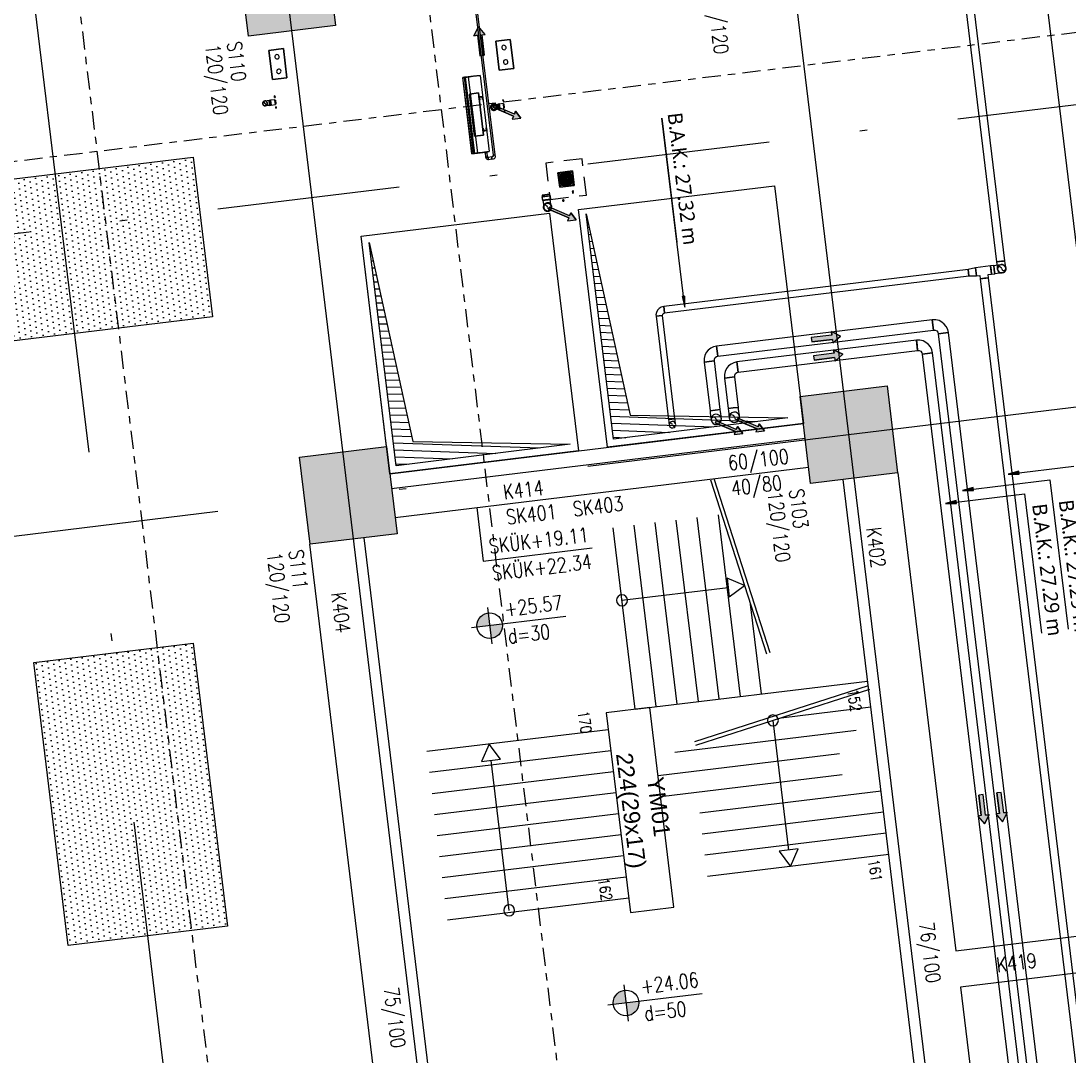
# Model space of a CAD drawing. Header units: millimetres. Extents: x 400392 to 401374, y 4543900 to 4544115.
# Drawn here: x 400457.44 to 400471.79, y 4544068.97 to 4544083.13 of the extents above; entities that cross this region are included whole.
import ezdxf
from ezdxf.enums import TextEntityAlignment as Align

# ---------------------------------------------------------------- set-up
doc = ezdxf.new("R2010")
doc.units = ezdxf.units.MM
for name, pattern in [('AKS', [3, 2.5, -0.25, 0, -0.25]), ('CENTER', [2, 1.25, -0.25, 0.25, -0.25]), ('CIZGI', [0.4, 0.25, -0.15]), ('CONTINU', [0]), ('DASHDOT2', [0.5, 0.25, -0.125, 0, -0.125]), ('HIDDEN', [0.375, 0.25, -0.125])]:
    doc.linetypes.add(name, pattern=pattern)
doc.layers.add('A-DETL-GENF', color=92, linetype='Continuous', lineweight=9)
for name, color, linetype in [('aks prota', 2, 'AKS'), ('boşluk prota', 2, 'Continuous'), ('boşluk taraması prota', 252, 'Continuous'), ('kiriş boyutu prota', 6, 'Continuous'), ('kiriş prota', 6, 'Continuous'), ('kolon prota', 1, 'Continuous'), ('kolon tarama prota', 252, 'Continuous'), ('lkolon prota', 4, 'Continuous'), ('merdiven prota', 2, 'Continuous'), ('metraj prota', 2, 'Continuous'), ('not prota', 2, 'Continuous'), ('PRT-AL-TUNEL_EKSENI', 14, 'DASHDOT2'), ('PRT-MI-a_fit_drainage', 10, 'Continuous'), ('PRT-MI-ad_dim', 8, 'Continuous'), ('prt-s-taxis', 7, 'Continuous'), ('skesit prota', 7, 'Continuous'), ('st-s_level (kot)', 6, 'Continuous'), ('st-s_levelmark (kot işareti)', 4, 'Continuous'), ('st_s_not çizgisi', 4, 'CIZGI'), ('temel prota', 6, 'Continuous'), ('tkolon prota', 6, 'Continuous'), ('tnot prota', 4, 'Continuous')]:
    doc.layers.add(name, color=color, linetype=linetype)
doc.styles.add('OLCU', font='romanstw.shx')
doc.styles.add('PRT-MI-a_Arial', font='Arial.ttf', dxfattribs={"height": 30})
doc.styles.add('Segoe UI Light_1', font='', dxfattribs={"height": 200})
doc.styles.add('TKIRIS', font='romanstw.shx')
doc.styles.add('tkolon', font='romanstw.shx')
doc.styles.add('TNOT', font='romanstw.shx', dxfattribs={"width": 0.8, "height": 250})
doc.styles.get('Segoe UI Light_1').set_extended_font_data('Segoe UI Light')
pattern_1 = [(276.924, (400442.53656, 4544096.09206), (0.08358054, -0.0298292), [0, -0.079375])]

# ---------------------------------------------------------------- blocks, each defined once
blk = doc.blocks.new('+24.06 mekanik')
at = {"layer": 'kolon tarama prota'}
for points in [[(23332, 170945), (23351, 171095), (23312, 171095)], [(23478, 170295), (23497, 170445), (23458, 170445)], [(28042, 170295), (27925, 170217), (27925, 170265), (27642, 170265), (27642, 170325), (27925, 170325), (27925, 170373)], [(23626, 170045), (23645, 170195), (23606, 170195)], [(28042, 170045), (27925, 169967), (27925, 170015), (27642, 170015), (27642, 170075), (27925, 170075), (27925, 170123)], [(21183, 168895), (21261, 168778), (21213, 168778), (21213, 168495), (21153, 168495), (21153, 168778), (21105, 168778)], [(21433, 168895), (21511, 168778), (21463, 168778), (21463, 168495), (21403, 168495), (21403, 168778), (21355, 168778)], [(22343, 167705), (22343, 167587), (22305, 167609), (22155, 167350), (22129, 167365), (22279, 167624), (22241, 167646)], [(22343, 167405), (22343, 167287), (22305, 167309), (22155, 167050), (22129, 167065), (22279, 167324), (22241, 167346)], [(20533, 166825), (20383, 166845), (20383, 166806)], [(19165, 165493), (19165, 165375), (19127, 165397), (18977, 165138), (18951, 165153), (19101, 165412), (19063, 165434)], [(17694, 164910), (17694, 164792), (17656, 164814), (17507, 164555), (17481, 164570), (17630, 164829), (17592, 164851)], [(16382, 164487), (16499, 164565), (16499, 164517), (16782, 164517), (16782, 164457), (16499, 164457), (16499, 164409)]]:
    blk.add_hatch(color=253, dxfattribs=at).paths.add_polyline_path(points, flags=0)
at = {"layer": 'kolon tarama prota', "color": 253}
for p, q in [((23332, 170945), (23332, 171851)), ((23478, 171501), (25538, 171501)), ((23478, 170295), (23478, 171501)), ((20431, 171252), (3083, 171252)), ((3083, 171137), (20431, 171137)), ((23626, 171133), (25546, 171133)), ((23626, 170045), (23626, 171133)), ((20476, 171093), (20476, 171049)), ((20476, 171093), (20533, 171093)), ((20533, 171093), (20476, 171093)), ((20476, 171049), (20476, 170840)), ((20590, 171049), (20476, 171049)), ((20476, 171049), (20590, 171049)), ((20476, 171049), (20533, 171049)), ((20533, 171049), (20476, 171049)), ((20533, 171093), (20590, 171093)), ((20590, 171093), (20533, 171093)), ((20533, 171049), (20590, 171049)), ((20590, 171049), (20533, 171049)), ((20590, 171049), (20590, 171093)), ((20590, 171002), (20590, 171049)), ((20633, 171002), (20590, 171002)), ((33181, 171002), (20633, 171002)), ((20633, 171002), (20633, 170945)), ((20633, 170945), (20633, 171002)), ((20633, 170887), (20633, 171002)), ((20633, 171002), (20633, 170887)), ((23351, 171095), (23312, 171095)), ((23312, 171095), (23332, 170945)), ((23332, 170945), (23351, 171095)), ((20590, 170840), (20476, 170840)), ((20476, 170840), (20590, 170840)), ((20476, 170840), (20488, 170738)), ((20577, 170738), (20590, 170840)), ((20590, 170840), (20590, 170887)), ((20590, 170887), (20633, 170887)), ((20633, 170945), (20633, 170887)), ((20633, 170887), (20633, 170945)), ((20633, 170887), (33181, 170887)), ((20488, 170738), (20488, 166541)), ((20488, 170738), (20533, 170738)), ((20533, 170738), (20488, 170738)), ((20533, 170738), (20577, 170738)), ((20577, 170738), (20533, 170738)), ((20577, 166541), (20577, 170738)), ((23497, 170445), (23458, 170445)), ((23458, 170445), (23478, 170295)), ((23478, 170295), (23497, 170445)), ((33929, 170365), (21310, 170365)), ((21310, 170295), (21310, 170365)), ((21310, 170365), (21310, 170295)), ((21310, 170365), (21310, 170224)), ((21310, 170224), (21310, 170365)), ((21310, 170224), (21310, 170295)), ((21310, 170295), (21310, 170224)), ((27925, 170325), (27642, 170325)), ((27642, 170325), (27642, 170265)), ((27925, 170325), (27642, 170325)), ((27642, 170325), (27642, 170265)), ((27642, 170265), (27925, 170265)), ((27925, 170265), (27642, 170265)), ((28042, 170295), (27925, 170373)), ((27925, 170373), (27925, 170325)), ((27925, 170373), (28042, 170295)), ((27925, 170325), (27925, 170373)), ((27925, 170217), (28042, 170295)), ((27925, 170217), (28042, 170295)), ((27925, 170265), (27925, 170217)), ((27925, 170265), (27925, 170217)), ((21112, 170168), (21112, 167195)), ((21183, 170168), (21112, 170168)), ((21112, 170168), (21183, 170168)), ((21112, 170168), (21253, 170168)), ((21253, 170168), (21112, 170168)), ((21253, 170168), (21183, 170168)), ((21183, 170168), (21253, 170168)), ((21253, 167195), (21253, 170168)), ((21310, 170224), (33929, 170224)), ((34219, 170115), (21560, 170115)), ((21560, 170045), (21560, 170115)), ((21560, 170115), (21560, 170045)), ((21560, 170115), (21560, 169974)), ((21560, 169974), (21560, 170115)), ((23645, 170195), (23606, 170195)), ((23606, 170195), (23626, 170045)), ((23626, 170045), (23645, 170195)), ((28042, 170045), (27925, 170123)), ((27925, 170123), (27925, 170075)), ((27925, 170123), (28042, 170045)), ((27925, 170075), (27925, 170123)), ((21560, 169974), (21560, 170045)), ((21560, 170045), (21560, 169974)), ((21560, 169974), (34219, 169974)), ((27925, 170075), (27642, 170075)), ((27642, 170075), (27642, 170015)), ((27925, 170075), (27642, 170075)), ((27642, 170075), (27642, 170015)), ((27642, 170015), (27925, 170015)), ((27925, 170015), (27642, 170015)), ((27925, 169967), (28042, 170045)), ((27925, 169967), (28042, 170045)), ((27925, 170015), (27925, 169967)), ((27925, 170015), (27925, 169967)), ((21362, 169918), (21362, 167445)), ((21433, 169918), (21362, 169918)), ((21362, 169918), (21433, 169918)), ((21362, 169918), (21503, 169918)), ((21503, 169918), (21362, 169918)), ((21503, 169918), (21433, 169918)), ((21433, 169918), (21503, 169918)), ((21503, 167445), (21503, 169918)), ((21183, 168895), (21105, 168778)), ((21105, 168778), (21183, 168895)), ((21261, 168778), (21183, 168895)), ((21261, 168778), (21183, 168895)), ((21433, 168895), (21355, 168778)), ((21355, 168778), (21433, 168895)), ((21511, 168778), (21433, 168895)), ((21511, 168778), (21433, 168895)), ((21105, 168778), (21153, 168778)), ((21153, 168778), (21105, 168778)), ((21153, 168778), (21153, 168495)), ((21153, 168778), (21153, 168495)), ((21213, 168495), (21213, 168778)), ((21213, 168778), (21261, 168778)), ((21213, 168778), (21213, 168495)), ((21213, 168778), (21261, 168778)), ((21355, 168778), (21403, 168778)), ((21403, 168778), (21355, 168778)), ((21403, 168778), (21403, 168495)), ((21403, 168778), (21403, 168495)), ((21463, 168495), (21463, 168778)), ((21463, 168778), (21511, 168778)), ((21463, 168778), (21463, 168495)), ((21463, 168778), (21511, 168778)), ((21153, 168495), (21213, 168495)), ((21153, 168495), (21213, 168495)), ((21403, 168495), (21463, 168495)), ((21403, 168495), (21463, 168495)), ((22343, 167705), (22241, 167646)), ((22241, 167646), (22343, 167705)), ((22343, 167587), (22343, 167705)), ((22343, 167587), (22343, 167705)), ((22279, 167624), (22129, 167365)), ((22279, 167624), (22129, 167365)), ((22155, 167350), (22305, 167609)), ((22305, 167609), (22155, 167350)), ((22241, 167646), (22279, 167624)), ((22279, 167624), (22241, 167646)), ((22305, 167609), (22343, 167587)), ((22305, 167609), (22343, 167587)), ((21433, 167445), (21362, 167445)), ((21362, 167445), (21433, 167445)), ((21362, 167445), (21503, 167445)), ((21503, 167445), (21362, 167445)), ((21503, 167445), (21433, 167445)), ((21433, 167445), (21503, 167445)), ((21981, 167389), (21560, 167389)), ((21560, 167389), (21560, 167318)), ((21560, 167318), (21560, 167389)), ((21560, 167248), (21560, 167389)), ((21560, 167389), (21560, 167248)), ((21981, 167389), (21981, 167318)), ((21981, 167318), (21981, 167389)), ((22343, 167405), (22241, 167346)), ((22241, 167346), (22343, 167405)), ((22343, 167287), (22343, 167405)), ((22343, 167287), (22343, 167405)), ((21560, 167318), (21560, 167248)), ((21560, 167248), (21560, 167318)), ((21560, 167248), (21981, 167248)), ((21981, 167318), (21981, 167248)), ((21981, 167248), (21981, 167318)), ((21981, 167318), (21981, 167318)), ((21981, 167318), (21981, 167318)), ((22129, 167365), (22155, 167350)), ((22129, 167365), (22155, 167350)), ((22279, 167324), (22129, 167065)), ((22279, 167324), (22129, 167065)), ((22155, 167050), (22305, 167309)), ((22305, 167309), (22155, 167050)), ((22241, 167346), (22279, 167324)), ((22279, 167324), (22241, 167346)), ((22305, 167309), (22343, 167287)), ((22305, 167309), (22343, 167287)), ((21183, 167195), (21112, 167195)), ((21112, 167195), (21183, 167195)), ((21112, 167195), (21253, 167195)), ((21253, 167195), (21112, 167195)), ((21253, 167195), (21183, 167195)), ((21183, 167195), (21253, 167195)), ((21981, 167139), (21310, 167139)), ((21310, 167139), (21310, 167068)), ((21310, 167068), (21310, 167139)), ((21310, 166998), (21310, 167139)), ((21310, 167139), (21310, 166998)), ((21981, 167139), (21981, 167068)), ((21981, 167068), (21981, 167139)), ((21310, 167068), (21310, 166998)), ((21310, 166998), (21310, 167068)), ((21310, 166998), (21981, 166998)), ((21981, 167068), (21981, 166998)), ((21981, 166998), (21981, 167068)), ((21981, 167068), (21981, 167068)), ((21981, 167068), (21981, 167068)), ((22129, 167065), (22155, 167050)), ((22129, 167065), (22155, 167050)), ((17928, 166825), (19636, 166825)), ((20533, 166825), (17928, 166825)), ((20533, 166825), (20383, 166845)), ((20383, 166845), (20383, 166806)), ((20383, 166806), (20533, 166825)), ((20488, 166541), (20533, 166541)), ((20533, 166541), (20488, 166541)), ((20488, 166541), (20577, 166541)), ((20577, 166541), (20488, 166541)), ((20533, 166541), (20577, 166541)), ((20577, 166541), (20533, 166541)), ((22032, 166509), (20609, 166509)), ((20609, 166465), (20609, 166509)), ((20609, 166509), (20609, 166465)), ((20609, 166420), (20609, 166509)), ((20609, 166509), (20609, 166420)), ((20609, 166420), (20609, 166465)), ((20609, 166465), (20609, 166420)), ((20609, 166420), (22032, 166420)), ((22032, 166465), (22032, 166509)), ((22032, 166509), (22032, 166465)), ((22032, 166420), (22032, 166465)), ((22032, 166465), (22032, 166420)), ((22032, 166465), (22032, 166465)), ((22032, 166465), (22032, 166465)), ((18497, 165525), (18497, 165325)), ((18697, 165525), (18497, 165525)), ((18497, 165525), (18697, 165525)), ((18497, 165325), (18497, 165525)), ((18497, 165525), (18497, 165525)), ((18592, 165519), (18592, 165505)), ((18592, 165505), (18592, 165519)), ((18592, 165519), (18592, 165519)), ((18602, 165505), (18602, 165519)), ((18602, 165519), (18602, 165505)), ((18602, 165519), (18602, 165519)), ((18697, 165325), (18697, 165525)), ((18697, 165525), (18697, 165325)), ((18697, 165525), (18697, 165525)), ((18517, 165430), (18504, 165430)), ((18504, 165430), (18517, 165430)), ((18504, 165430), (18504, 165430)), ((18504, 165420), (18517, 165420)), ((18517, 165420), (18504, 165420)), ((18504, 165420), (18504, 165420)), ((18517, 165430), (18517, 165430)), ((18517, 165420), (18517, 165420)), ((18547, 165430), (18534, 165430)), ((18534, 165430), (18547, 165430)), ((18534, 165430), (18534, 165430)), ((18534, 165420), (18547, 165420)), ((18547, 165420), (18534, 165420)), ((18534, 165420), (18534, 165420)), ((18547, 165430), (18547, 165430)), ((18547, 165420), (18547, 165420)), ((18578, 165430), (18564, 165430)), ((18564, 165430), (18578, 165430)), ((18564, 165430), (18564, 165430)), ((18564, 165420), (18578, 165420)), ((18578, 165420), (18564, 165420)), ((18564, 165420), (18564, 165420)), ((18578, 165430), (18578, 165430)), ((18578, 165420), (18578, 165420)), ((18592, 165505), (18592, 165505)), ((18592, 165489), (18592, 165475)), ((18592, 165475), (18592, 165489)), ((18592, 165489), (18592, 165489)), ((18592, 165475), (18592, 165475)), ((18592, 165458), (18592, 165445)), ((18592, 165445), (18592, 165458)), ((18592, 165458), (18592, 165458)), ((18592, 165445), (18592, 165445)), ((18592, 165406), (18592, 165392)), ((18592, 165392), (18592, 165406)), ((18592, 165406), (18592, 165406)), ((18592, 165392), (18592, 165392)), ((18592, 165376), (18592, 165362)), ((18592, 165362), (18592, 165376)), ((18592, 165376), (18592, 165376)), ((18602, 165505), (18602, 165505)), ((18602, 165475), (18602, 165489)), ((18602, 165489), (18602, 165475)), ((18602, 165489), (18602, 165489)), ((18602, 165475), (18602, 165475)), ((18602, 165445), (18602, 165458)), ((18602, 165458), (18602, 165445)), ((18602, 165458), (18602, 165458)), ((18602, 165445), (18602, 165445)), ((18602, 165392), (18602, 165406)), ((18602, 165406), (18602, 165392)), ((18602, 165406), (18602, 165406)), ((18602, 165392), (18602, 165392)), ((18602, 165362), (18602, 165376)), ((18602, 165376), (18602, 165362)), ((18602, 165376), (18602, 165376)), ((18630, 165430), (18617, 165430)), ((18617, 165430), (18630, 165430)), ((18617, 165430), (18617, 165430)), ((18617, 165420), (18630, 165420)), ((18630, 165420), (18617, 165420)), ((18617, 165420), (18617, 165420)), ((18630, 165430), (18630, 165430)), ((18630, 165420), (18630, 165420)), ((18660, 165430), (18647, 165430)), ((18647, 165430), (18660, 165430)), ((18647, 165430), (18647, 165430)), ((18647, 165420), (18660, 165420)), ((18660, 165420), (18647, 165420)), ((18647, 165420), (18647, 165420)), ((18660, 165430), (18660, 165430)), ((18660, 165420), (18660, 165420)), ((18690, 165430), (18677, 165430)), ((18677, 165430), (18690, 165430)), ((18677, 165430), (18677, 165430)), ((18677, 165420), (18690, 165420)), ((18690, 165420), (18677, 165420)), ((18677, 165420), (18677, 165420)), ((18690, 165430), (18690, 165430)), ((18690, 165420), (18690, 165420)), ((18778, 165506), (18769, 165506)), ((18769, 165506), (18769, 165486)), ((18769, 165486), (18769, 165506)), ((18769, 165486), (18778, 165486)), ((18778, 165506), (18778, 165486)), ((18778, 165486), (18778, 165506)), ((18798, 165501), (18778, 165501)), ((18778, 165501), (18778, 165491)), ((18778, 165491), (18778, 165501)), ((18778, 165491), (18798, 165491)), ((18798, 165501), (18798, 165491)), ((18798, 165491), (18798, 165501)), ((19101, 165412), (18951, 165153)), ((19101, 165412), (18951, 165153)), ((18977, 165138), (19127, 165397)), ((19127, 165397), (18977, 165138)), ((19165, 165493), (19063, 165434)), ((19063, 165434), (19165, 165493)), ((19063, 165434), (19101, 165412)), ((19101, 165412), (19063, 165434)), ((19127, 165397), (19165, 165375)), ((19127, 165397), (19165, 165375)), ((19165, 165375), (19165, 165493)), ((19165, 165375), (19165, 165493)), ((18497, 165325), (18697, 165325)), ((18697, 165325), (18497, 165325)), ((18497, 165325), (18497, 165325)), ((18592, 165362), (18592, 165362)), ((18592, 165346), (18592, 165332)), ((18592, 165332), (18592, 165346)), ((18592, 165346), (18592, 165346)), ((18592, 165332), (18592, 165332)), ((18602, 165362), (18602, 165362)), ((18602, 165332), (18602, 165346)), ((18602, 165346), (18602, 165332)), ((18602, 165346), (18602, 165346)), ((18602, 165332), (18602, 165332)), ((18697, 165325), (18697, 165325)), ((18872, 165356), (18872, 165346)), ((18892, 165356), (18872, 165356)), ((18872, 165356), (18892, 165356)), ((18892, 165346), (18872, 165346)), ((18872, 165346), (18892, 165346)), ((18892, 165346), (18892, 165356)), ((18798, 165177), (18777, 165177)), ((18777, 165177), (18777, 165075)), ((18777, 165075), (18777, 165177)), ((18847, 165185), (18798, 165185)), ((18798, 165177), (18798, 165075)), ((18798, 165075), (18798, 165177)), ((18847, 165126), (18847, 165126)), ((18847, 165126), (18847, 165126)), ((18951, 165153), (18977, 165138)), ((18951, 165153), (18977, 165138)), ((18777, 165075), (18798, 165075)), ((18798, 165067), (18847, 165067)), ((17008, 164897), (16608, 164897)), ((16608, 164897), (16608, 164697)), ((16608, 164697), (16608, 164897)), ((16608, 164897), (17008, 164897)), ((16608, 164897), (16608, 164897)), ((17008, 164697), (17008, 164897)), ((17008, 164897), (17008, 164697)), ((17008, 164897), (17008, 164897)), ((17630, 164829), (17481, 164570)), ((17630, 164829), (17481, 164570)), ((17507, 164555), (17656, 164814)), ((17656, 164814), (17507, 164555)), ((17694, 164910), (17592, 164851)), ((17592, 164851), (17694, 164910)), ((17592, 164851), (17630, 164829)), ((17630, 164829), (17592, 164851)), ((17656, 164814), (17694, 164792)), ((17656, 164814), (17694, 164792)), ((17694, 164792), (17694, 164910)), ((17694, 164792), (17694, 164910)), ((16608, 164697), (17008, 164697)), ((17008, 164697), (16608, 164697)), ((16608, 164697), (16608, 164697)), ((17008, 164697), (17008, 164697)), ((17417, 164702), (17417, 164697)), ((17437, 164702), (17417, 164702)), ((17417, 164702), (17437, 164702)), ((17437, 164697), (17417, 164697)), ((17417, 164697), (17437, 164697)), ((17437, 164697), (17437, 164702)), ((17469, 164697), (17469, 164640)), ((17477, 164702), (17477, 164697)), ((17527, 164702), (17477, 164702)), ((17477, 164702), (17527, 164702)), ((17527, 164697), (17477, 164697)), ((17477, 164697), (17527, 164697)), ((17527, 164697), (17527, 164702)), ((17535, 164640), (17535, 164697)), ((17567, 164702), (17567, 164697)), ((17587, 164702), (17567, 164702)), ((17567, 164702), (17587, 164702)), ((17587, 164697), (17567, 164697)), ((17567, 164697), (17587, 164697)), ((17587, 164697), (17587, 164702)), ((16499, 164565), (16382, 164487)), ((16499, 164565), (16382, 164487)), ((16499, 164517), (16499, 164565)), ((16499, 164517), (16499, 164565)), ((16782, 164517), (16499, 164517)), ((16499, 164517), (16782, 164517)), ((16782, 164457), (16782, 164517)), ((16782, 164457), (16782, 164517)), ((17467, 164640), (17467, 164620)), ((17481, 164570), (17507, 164555)), ((17481, 164570), (17507, 164555)), ((17536, 164620), (17536, 164640)), ((18152, 164500), (15383, 164500)), ((15383, 164473), (18152, 164473)), ((16382, 164487), (16499, 164409)), ((16499, 164409), (16382, 164487)), ((16499, 164409), (16499, 164457)), ((16499, 164457), (16782, 164457)), ((16499, 164457), (16782, 164457)), ((16499, 164457), (16499, 164409)), ((17048, 164334), (17048, 164427)), ((17048, 164427), (17048, 164427)), ((17048, 164427), (17048, 164337)), ((17048, 164427), (18098, 164427)), ((17048, 164427), (18098, 164427)), ((17863, 164377), (17283, 164377)), ((17283, 164377), (17283, 164252)), ((17283, 164252), (17283, 164377)), ((17283, 164377), (17863, 164377)), ((17283, 164377), (17283, 164377)), ((17338, 164427), (17338, 164377)), ((17378, 164427), (17338, 164427)), ((17338, 164427), (17378, 164427)), ((17338, 164377), (17338, 164427)), ((17338, 164427), (17338, 164427)), ((17338, 164377), (17378, 164377)), ((17378, 164377), (17338, 164377)), ((17338, 164377), (17338, 164377)), ((17343, 164382), (17343, 164422)), ((17343, 164422), (17378, 164422)), ((17378, 164422), (17343, 164422)), ((17343, 164422), (17343, 164382)), ((17343, 164422), (17343, 164422)), ((17378, 164382), (17343, 164382)), ((17343, 164382), (17378, 164382)), ((17343, 164382), (17343, 164382)), ((17378, 164422), (17378, 164427)), ((17378, 164427), (17378, 164422)), ((17378, 164427), (17378, 164427)), ((17378, 164422), (17378, 164422)), ((17378, 164377), (17378, 164382)), ((17378, 164382), (17378, 164377)), ((17378, 164382), (17378, 164382)), ((17378, 164377), (17378, 164377)), ((17573, 164402), (17573, 164402)), ((17808, 164427), (17768, 164427)), ((17768, 164427), (17768, 164422)), ((17768, 164422), (17768, 164427)), ((17768, 164427), (17808, 164427)), ((17768, 164427), (17768, 164427)), ((17768, 164422), (17803, 164422)), ((17803, 164422), (17768, 164422)), ((17768, 164422), (17768, 164422)), ((17803, 164382), (17768, 164382)), ((17768, 164382), (17768, 164377)), ((17768, 164377), (17768, 164382)), ((17768, 164382), (17803, 164382)), ((17768, 164382), (17768, 164382)), ((17768, 164377), (17808, 164377)), ((17808, 164377), (17768, 164377)), ((17768, 164377), (17768, 164377)), ((17803, 164422), (17803, 164382)), ((17803, 164382), (17803, 164422)), ((17803, 164422), (17803, 164422)), ((17803, 164382), (17803, 164382)), ((17808, 164377), (17808, 164427)), ((17808, 164427), (17808, 164377)), ((17808, 164427), (17808, 164427)), ((17808, 164377), (17808, 164377)), ((17863, 164252), (17863, 164377)), ((17863, 164377), (17863, 164252)), ((17863, 164377), (17863, 164377)), ((18098, 164337), (18098, 164427)), ((18098, 164427), (18098, 164427)), ((18098, 164427), (18098, 164334)), ((18103, 164402), (18098, 164402)), ((18098, 164362), (18098, 164402)), ((18098, 164402), (18098, 164362)), ((18103, 164391), (18098, 164391)), ((18103, 164391), (18098, 164391)), ((18098, 164371), (18098, 164391)), ((18098, 164391), (18098, 164371)), ((18098, 164371), (18098, 164391)), ((18098, 164391), (18098, 164371)), ((18098, 164371), (18103, 164371)), ((18098, 164371), (18103, 164371)), ((18103, 164362), (18103, 164402)), ((18103, 164402), (18103, 164362)), ((18169, 164395), (18103, 164395)), ((18103, 164371), (18103, 164391)), ((18103, 164391), (18103, 164371)), ((18103, 164371), (18103, 164391)), ((18103, 164391), (18103, 164371)), ((18171, 164503), (18152, 164503)), ((18152, 164470), (18171, 164470)), ((18171, 164398), (18169, 164397)), ((18171, 164470), (18171, 164451)), ((18171, 164470), (18171, 164470)), ((18171, 164470), (18171, 164470)), ((18172, 164401), (18171, 164398)), ((18174, 164451), (18174, 164401)), ((18201, 164401), (18201, 164451)), ((18204, 164451), (18204, 164470)), ((17048, 164337), (17048, 164262)), ((17048, 164282), (17048, 164334)), ((17048, 164206), (17048, 164282)), ((17048, 164262), (17048, 164222)), ((17048, 164262), (18098, 164262)), ((17283, 164252), (17863, 164252)), ((17863, 164252), (17283, 164252)), ((17283, 164252), (17283, 164252)), ((17863, 164252), (17863, 164252)), ((18098, 164362), (18103, 164362)), ((18098, 164262), (18098, 164337)), ((18098, 164334), (18098, 164282)), ((18098, 164282), (18098, 164206)), ((18098, 164222), (18098, 164262)), ((18103, 164368), (18169, 164368)), ((17048, 164222), (17048, 164214)), ((17048, 164222), (18098, 164222)), ((17048, 164214), (17048, 164188)), ((17048, 164214), (18098, 164214)), ((17048, 164188), (17048, 164206)), ((17048, 164206), (18098, 164206)), ((18098, 164188), (17048, 164188)), ((17048, 164187), (18098, 164187)), ((18098, 164214), (18098, 164222)), ((18098, 164188), (18098, 164214)), ((18098, 164206), (18098, 164188)), ((16760, 161800), (16360, 161800)), ((16360, 161800), (16360, 161600)), ((16360, 161600), (16360, 161800)), ((16360, 161800), (16760, 161800)), ((16360, 161800), (16360, 161800)), ((16760, 161600), (16760, 161800)), ((16760, 161800), (16760, 161600)), ((16760, 161800), (16760, 161800)), ((16360, 161600), (16760, 161600)), ((16760, 161600), (16360, 161600)), ((16360, 161600), (16360, 161600)), ((16760, 161600), (16760, 161600)), ((16988, 161605), (16988, 161600)), ((17008, 161605), (16988, 161605)), ((16988, 161605), (17008, 161605)), ((17008, 161600), (16988, 161600)), ((16988, 161600), (17008, 161600)), ((17008, 161600), (17008, 161605)), ((17038, 161538), (17038, 161519)), ((17040, 161600), (17040, 161538)), ((17040, 161600), (17073, 161600)), ((17073, 161600), (17040, 161600)), ((17040, 161538), (17073, 161538)), ((17073, 161538), (17040, 161538)), ((17048, 161605), (17048, 161600)), ((17098, 161605), (17048, 161605)), ((17048, 161605), (17098, 161605)), ((17098, 161600), (17048, 161600)), ((17048, 161600), (17098, 161600)), ((17073, 161600), (17106, 161600)), ((17106, 161600), (17073, 161600)), ((17073, 161538), (17106, 161538)), ((17106, 161538), (17073, 161538)), ((17098, 161600), (17098, 161605)), ((17106, 161538), (17106, 161600)), ((17107, 161519), (17107, 161538)), ((17138, 161605), (17138, 161600)), ((17158, 161605), (17138, 161605)), ((17138, 161605), (17158, 161605)), ((17158, 161600), (17138, 161600)), ((17138, 161600), (17158, 161600)), ((17158, 161600), (17158, 161605))]:
    blk.add_line(p, q, dxfattribs=at)
at = {"layer": 'kolon tarama prota', "color": 253, "extrusion": (0, 0, -1)}
for p, q in [((20431, 171195), (20431, 171195)), ((20431, 171195), (20431, 171195)), ((20533, 171093), (20533, 171093)), ((20533, 171093), (20533, 171093))]:
    blk.add_line(p, q, dxfattribs=at)
at = {"layer": 'kolon tarama prota', "color": 253, "extrusion": (0, 0, -1), "flags": 128}
for points in [[(-20533, 171252), (-20528, 171252), (-20514, 171252), (-20493, 171252), (-20465, 171252), (-20435, 171252), (-20431, 171252)], [(-20431, 171137), (-20461, 171137), (-20489, 171137), (-20512, 171137), (-20527, 171137), (-20533, 171137), (-20533, 171137)], [(-20533, 171252), (-20510, 171247), (-20491, 171234), (-20479, 171214), (-20476, 171195)], [(-20476, 171195), (-20480, 171172), (-20494, 171153), (-20513, 171141), (-20533, 171137)], [(-20476, 171093), (-20476, 171123), (-20476, 171151), (-20476, 171174), (-20476, 171188), (-20476, 171195), (-20476, 171195)], [(-20590, 171195), (-20585, 171217), (-20572, 171236), (-20552, 171248), (-20533, 171252)], [(-20533, 171137), (-20555, 171142), (-20574, 171155), (-20586, 171175), (-20590, 171195)], [(-20590, 171195), (-20590, 171190), (-20590, 171176), (-20590, 171155), (-20590, 171127), (-20590, 171097), (-20590, 171093)]]:
    blk.add_lwpolyline(points, dxfattribs=at)
at = {"layer": 'kolon tarama prota', "color": 253, "flags": 128}
for points in [[(21310, 170365), (21267, 170361), (21226, 170347), (21189, 170324), (21158, 170294), (21134, 170258), (21118, 170217), (21112, 170174), (21112, 170168)], [(21253, 170168), (21258, 170190), (21271, 170209), (21291, 170221), (21310, 170224)], [(21560, 170115), (21517, 170111), (21476, 170097), (21439, 170074), (21408, 170044), (21384, 170008), (21368, 169967), (21362, 169924), (21362, 169918)], [(21503, 169918), (21508, 169940), (21521, 169959), (21541, 169971), (21560, 169974)], [(21362, 167445), (21367, 167402), (21381, 167361), (21403, 167324), (21433, 167293), (21470, 167269), (21510, 167254), (21553, 167248), (21560, 167248)], [(21560, 167389), (21537, 167394), (21518, 167407), (21506, 167427), (21503, 167445)], [(22108, 167389), (22103, 167389), (22089, 167389), (22067, 167389), (22039, 167389), (22006, 167389), (21981, 167389)], [(21981, 167248), (22015, 167248), (22047, 167248), (22074, 167248), (22094, 167248), (22105, 167248), (22108, 167248)], [(21112, 167195), (21117, 167152), (21131, 167111), (21153, 167074), (21183, 167043), (21220, 167019), (21260, 167004), (21303, 166998), (21310, 166998)], [(21310, 167139), (21287, 167144), (21268, 167157), (21256, 167177), (21253, 167195)], [(22108, 167139), (22103, 167139), (22089, 167139), (22067, 167139), (22039, 167139), (22006, 167139), (21981, 167139)], [(21981, 166998), (22015, 166998), (22047, 166998), (22074, 166998), (22094, 166998), (22105, 166998), (22108, 166998)], [(20488, 166541), (20493, 166507), (20507, 166476), (20529, 166451), (20557, 166432), (20589, 166422), (20609, 166420)], [(20609, 166509), (20592, 166514), (20581, 166526), (20577, 166541)], [(22108, 166509), (22103, 166509), (22089, 166509), (22069, 166509), (22043, 166509), (22032, 166509)], [(22032, 166420), (22058, 166420), (22081, 166420), (22098, 166420), (22107, 166420), (22108, 166420)], [(18947, 165176), (18942, 165176), (18928, 165176), (18907, 165176), (18880, 165176), (18850, 165176), (18847, 165176)], [(18847, 165076), (18877, 165076), (18905, 165076), (18927, 165076), (18941, 165076), (18947, 165076), (18947, 165076)], [(17472, 164620), (17472, 164597), (17472, 164578), (17472, 164565), (17472, 164562)], [(17532, 164562), (17532, 164566), (17532, 164580), (17532, 164600), (17532, 164620)], [(18169, 164367), (18186, 164371), (18193, 164376)], [(18194, 164493), (18179, 164502), (18171, 164503)], [(18193, 164376), (18202, 164392), (18203, 164401)], [(18204, 164470), (18199, 164487), (18194, 164493)], [(17042, 161519), (17042, 161495), (17042, 161476), (17042, 161464), (17042, 161460)], [(17103, 161460), (17103, 161464), (17103, 161478), (17103, 161498), (17103, 161519)]]:
    blk.add_lwpolyline(points, dxfattribs=at)
at = {"layer": 'kolon tarama prota', "color": 253}
for centre, radius, start, end in [((20533, 171195), 57.2, 0, 180), ((20533, 171195), 57.2, 180, 0), ((20533, 171166), 28.6, 90, 270), ((20533, 171223), 28.6, 270, 90), ((22108, 167318), 70.6, 0, 180), ((22108, 167318), 70.6, 0, 180), ((22108, 167354), 35.3, 270, 90), ((22108, 167318), 70.7, 180, 0), ((22108, 167318), 70.7, 180, 0), ((22108, 167283), 35.3, 90, 270), ((22108, 167068), 70.6, 0, 180), ((22108, 167068), 70.6, 0, 180), ((22108, 167104), 35.3, 270, 90), ((22108, 167068), 70.7, 180, 0), ((22108, 167068), 70.7, 180, 0), ((22108, 167033), 35.3, 90, 270), ((22108, 166465), 44.4, 0, 180), ((22108, 166465), 44.4, 0, 180), ((22108, 166465), 44.4, 180, 0), ((22108, 166465), 44.5, 180, 0), ((22108, 166442), 22.2, 90, 270), ((22108, 166487), 22.2, 270, 90), ((18597, 165425), 100, 0, 180), ((18597, 165425), 100, 0, 180), ((18597, 165425), 93.3, 93.0709, 176.9291), ((18597, 165425), 93.3, 93.0709, 176.9291), ((18597, 165425), 93.3, 3.0709, 86.9291), ((18597, 165425), 93.3, 3.0709, 86.9291), ((18597, 165425), 100, 180, 0), ((18597, 165425), 100, 180, 0), ((18597, 165425), 93.3, 183.0709, 266.9291), ((18597, 165425), 93.3, 183.0709, 266.9291), ((18597, 165425), 90, 0, 180), ((18597, 165425), 90, 0, 180), ((18597, 165425), 90, 180, 0), ((18597, 165425), 90, 180, 0), ((18597, 165425), 80, 93.5834, 176.4167), ((18597, 165425), 80, 93.5834, 176.4167), ((18597, 165425), 80, 183.5834, 266.4167), ((18597, 165425), 80, 183.5834, 266.4167), ((18597, 165425), 63.3, 94.5281, 175.472), ((18597, 165425), 63.3, 94.5281, 175.472), ((18597, 165425), 63.3, 184.5281, 265.472), ((18597, 165425), 63.3, 184.5281, 265.472), ((18597, 165425), 50, 95.7392, 174.2609), ((18597, 165425), 50, 95.7392, 174.2609), ((18597, 165425), 50, 185.7392, 264.2609), ((18597, 165425), 50, 185.7392, 264.2609), ((18597, 165425), 45, 0, 180), ((18597, 165425), 45, 180, 0), ((18597, 165425), 35, 0, 180), ((18597, 165425), 35, 0, 180), ((18597, 165425), 35, 180, 0), ((18597, 165425), 35, 180, 0), ((18597, 165425), 33.3, 98.627, 171.3731), ((18597, 165425), 33.3, 98.627, 171.3731), ((18597, 165425), 33.3, 188.627, 261.3731), ((18597, 165425), 33.3, 188.627, 261.3731), ((18597, 165403), 22.5, 90, 270), ((18597, 165425), 20, 104.4775, 165.5225), ((18597, 165425), 20, 104.4775, 165.5225), ((18597, 165425), 20, 194.4775, 255.5225), ((18597, 165425), 20, 194.4775, 255.5225), ((18597, 165448), 22.5, 270, 90), ((18597, 165425), 80, 3.5834, 86.4167), ((18597, 165425), 80, 3.5834, 86.4167), ((18597, 165425), 63.3, 4.5281, 85.472), ((18597, 165425), 63.3, 4.5281, 85.472), ((18597, 165425), 50, 5.7392, 84.2609), ((18597, 165425), 50, 5.7392, 84.2609), ((18597, 165425), 33.3, 8.627, 81.3731), ((18597, 165425), 33.3, 8.627, 81.3731), ((18597, 165425), 20, 14.4775, 75.5225), ((18597, 165425), 20, 14.4775, 75.5225), ((18597, 165425), 80, 273.5834, 356.4167), ((18597, 165425), 93.3, 273.0709, 356.9291), ((18597, 165425), 33.3, 278.627, 351.3731), ((18597, 165425), 20, 284.4775, 345.5225), ((18597, 165425), 63.3, 274.5281, 355.472), ((18597, 165425), 50, 275.7392, 354.2609), ((18597, 165425), 93.3, 273.0709, 356.9291), ((18597, 165425), 80, 273.5834, 356.4167), ((18597, 165425), 20, 284.4775, 345.5225), ((18597, 165425), 33.3, 278.627, 351.3731), ((18597, 165425), 50, 275.7392, 354.2609), ((18597, 165425), 63.3, 274.5281, 355.472), ((18947, 165126), 59, 0, 180), ((18947, 165126), 59, 180, 0), ((18947, 165126), 50, 0, 180), ((18947, 165126), 50, 180, 0), ((18947, 165096), 29.5, 90, 270), ((18947, 165155), 29.5, 270, 90), ((16708, 164797), 30, 0, 180), ((16708, 164797), 30, 0, 180), ((16908, 164797), 30, 0, 180), ((16908, 164797), 30, 0, 180), ((16708, 164797), 30, 180, 0), ((16708, 164797), 30, 180, 0), ((16908, 164797), 30, 180, 0), ((16908, 164797), 30, 180, 0), ((17502, 164562), 45.8, 90, 270), ((17502, 164562), 45.8, 90, 270), ((17502, 164562), 41, 90, 270), ((17502, 164562), 34.3, 90, 270), ((17502, 164562), 34.3, 90, 270), ((17502, 164562), 34.3, 0, 180), ((17502, 164562), 34.3, 0, 180), ((17502, 164562), 34.3, 180, 0), ((17502, 164562), 34.3, 180, 0), ((17502, 164562), 33, 0, 180), ((17502, 164562), 33, 180, 0), ((17502, 164562), 30.2, 90, 270), ((17502, 164562), 30.2, 90, 270), ((17502, 164545), 16.5, 90, 270), ((17502, 164562), 45.8, 270, 90), ((17502, 164562), 45.8, 270, 90), ((17502, 164562), 41, 270, 90), ((17502, 164562), 34.3, 270, 90), ((17502, 164562), 34.3, 270, 90), ((17502, 164578), 16.5, 270, 90), ((17502, 164562), 30.2, 270, 90), ((17502, 164562), 30.2, 270, 90), ((16460, 161700), 30, 0, 180), ((16460, 161700), 30, 0, 180), ((16460, 161700), 30, 180, 0), ((16460, 161700), 30, 180, 0), ((16660, 161700), 30, 0, 180), ((16660, 161700), 30, 0, 180), ((16660, 161700), 30, 180, 0), ((16660, 161700), 30, 180, 0), ((17073, 161460), 34.3, 90, 270), ((17073, 161460), 34.3, 90, 270), ((17073, 161460), 33, 0, 180), ((17073, 161460), 33, 180, 0), ((17073, 161460), 30.2, 90, 270), ((17073, 161443), 16.5, 90, 270), ((17073, 161460), 34.3, 270, 90), ((17073, 161460), 34.3, 270, 90), ((17073, 161476), 16.5, 270, 90), ((17073, 161460), 30.2, 270, 90)]:
    blk.add_arc(centre, radius, start, end, dxfattribs=at)
at = {"layer": 'kolon tarama prota', "color": 253, "extrusion": (0, 0, -1)}
for radius, start, end in [(57.2, 360, 180), (57.1, 270, 90), (57.1, 180, 360), (57.1, 90, 270)]:
    blk.add_arc((-20533, 171195), radius, start, end, dxfattribs=at)
at = {"layer": 'kolon tarama prota', "color": 253}
for centre, major_axis, ratio, start_param, end_param in [((20431, 171195), (0, 57.1), 0.000001, 5.497787, 10.995574), ((20431, 171195), (0, 57.2), 0.000001, 4.712389, 8.63938), ((20431, 171195), (0, 57.1), 0.000001, 4.712389, 5.497787), ((20431, 171195), (0, 57.2), 0.000001, 2.356194, 4.712389), ((18798, 165126), (0, 59), 0.000001, 4.712389, 8.63938), ((18798, 165126), (0, 59), 0.000001, 4.712389, 7.068583), ((18798, 165126), (0, 59), 0.000001, 0.785398, 4.712389), ((18798, 165126), (0, 59), 0.000001, 2.356194, 4.712389), ((18847, 165126), (0, 59), 0.000001, 4.712389, 7.068583), ((18847, 165126), (0, 59), 0.000001, 4.712389, 10.210176), ((18847, 165126), (0, 59), 0.000001, 0.785398, 4.712389), ((18847, 165126), (0, 59), 0.000001, 3.926991, 4.712389), ((17502, 164697), (-33, 0), 0.01, 0, 1.570796), ((17502, 164697), (-33, 0), 0.01, 4.712389, 6.283185), ((17502, 164697), (-33, 0), 0.01, 1.570796, 3.141593), ((17502, 164697), (-33, 0), 0.01, 3.141593, 4.712389), ((17502, 164640), (34.3, 0), 0.01, 1.570796, 4.712389), ((17502, 164620), (34.3, 0), 0.01, 1.570796, 4.712389), ((17502, 164640), (-33, 0), 0.01, 4.712389, 6.283185), ((17502, 164640), (-33, 0), 0.01, 0, 1.570796), ((17502, 164620), (30.2, 0), 0.01, 1.570796, 4.712389), ((17502, 164640), (-33, 0), 0.01, 3.141593, 4.712389), ((17502, 164640), (-33, 0), 0.01, 1.570796, 3.141593), ((17502, 164640), (-34.3, 0), 0.01, 1.570796, 4.712389), ((17502, 164620), (-34.3, 0), 0.01, 1.570796, 4.712389), ((17502, 164620), (-30.2, 0), 0.01, 1.570796, 4.712389), ((18103, 164382), (0, 13.3), 0.01, 4.712389, 6.283185), ((18103, 164382), (0, 13.3), 0.01, 0, 1.570796), ((18103, 164382), (0, 13.3), 0.01, 3.141593, 4.712389), ((18103, 164382), (0, 13.3), 0.01, 1.570796, 3.141593), ((18152, 164487), (0, 16.3), 0.01, 3.131681, 6.273273), ((18152, 164487), (0, 16.3), 0.01, 6.273273, 9.414866), ((18152, 164487), (0, 13.3), 0.010017, 0, 1.570796), ((18152, 164487), (0, 13.3), 0.010017, 4.712389, 6.283185), ((18152, 164487), (0, 13.3), 0.010017, 1.570796, 3.141593), ((18152, 164487), (0, 13.3), 0.010017, 3.141593, 4.712389), ((18169, 164382), (0, 15.2), 0.01, 3.151505, 6.293097), ((18169, 164382), (0, 15.2), 0.01, 0.009912, 3.151505), ((18169, 164382), (0, 13.3), 0.01, 0, 1.570796), ((18169, 164382), (0, 13.3), 0.01, 4.712389, 6.283185), ((18169, 164382), (0, 13.3), 0.01, 1.570796, 3.141593), ((18169, 164382), (0, 13.3), 0.01, 3.141593, 4.712389), ((18188, 164451), (16.3, 0), 0.009912, 0.009999, 3.151592), ((18188, 164451), (16.3, 0), 0.009912, 3.151592, 6.293184), ((18188, 164401), (15.2, 0), 0.009912, 3.131593, 6.273186), ((18188, 164401), (-15.2, 0), 0.009912, 3.131593, 6.273186), ((18188, 164451), (13.3, 0), 0.009912, 3.141593, 4.712389), ((18188, 164451), (-13.3, 0), 0.009912, 4.712389, 6.283185), ((18188, 164401), (-13.3, 0), 0.009912, 4.712389, 6.283185), ((18188, 164401), (-13.3, 0), 0.009912, 0, 1.570796), ((18188, 164451), (13.3, 0), 0.009912, 4.712389, 6.283185), ((18188, 164451), (-13.3, 0), 0.009912, 3.141593, 4.712389), ((18188, 164401), (13.3, 0), 0.009912, 0, 1.570796), ((18188, 164401), (13.3, 0), 0.009912, 4.712389, 6.283185), ((17073, 161538), (34.3, 0), 0.01, 1.570796, 4.712389), ((17073, 161519), (34.3, 0), 0.01, 1.570796, 4.712389), ((17073, 161519), (30.2, 0), 0.01, 1.570796, 4.712389), ((17073, 161538), (-34.3, 0), 0.01, 1.570796, 4.712389), ((17073, 161519), (-34.3, 0), 0.01, 1.570796, 4.712389), ((17073, 161519), (-30.2, 0), 0.01, 1.570796, 4.712389)]:
    blk.add_ellipse(centre, major_axis=major_axis, ratio=ratio, start_param=start_param, end_param=end_param, dxfattribs=at)
at = {"layer": 'kolon tarama prota', "color": 253, "style": 'Segoe UI Light_1'}
for s, p in [('B.A.K.: 27.29 m', (23776, 171587)), ('B.A.K.: 27.29 m', (23785, 171219)), ('B.A.K.: 27.32 m', (17874, 166911))]:
    blk.add_text(s, height=200, dxfattribs=at).set_placement(p)
blk = doc.blocks.new('Stair_Anotation')
at = {"color": 0, "style": 'PRT-MI-a_Arial'}
blk.add_attdef('M.ADI', text='', height=0.2, dxfattribs=at).set_placement((0, 0), align=Align.BOTTOM_CENTER)
blk.add_attdef('BAS.SAYI-(EN-RIHT)', text='', height=0.2, dxfattribs=at).set_placement((0, -0.08), align=Align.TOP_CENTER)
blk = doc.blocks.new('*U89')
at = {"layer": 'metraj prota', "color": 4}
blk.add_lwpolyline([(-229.1, 0), (-206.6, 13), (-206.6, -13)], close=True, dxfattribs=at)
blk.add_lwpolyline([(0, 0), (-206.6, 0)], dxfattribs=at)
blk.add_circle((0, 0), 7.5, dxfattribs=at)
blk = doc.blocks.new('*U90')
at = {"layer": 'metraj prota', "color": 4}
blk.add_lwpolyline([(-201.1, 0), (-178.6, 13), (-178.6, -13)], close=True, dxfattribs=at)
blk.add_lwpolyline([(0, 0), (-178.6, 0)], dxfattribs=at)
blk.add_circle((0, 0), 7.5, dxfattribs=at)
blk = doc.blocks.new('PLAN_KOT')
at = {"layer": 'st-s_levelmark (kot işareti)'}
h = blk.add_hatch(color=256, dxfattribs=at)
h.paths.add_polyline_path([(0, 17.5, 0.414214), (-17.5, 0), (0, 0)])
h.paths.add_polyline_path([(17.5, 0), (0, 0), (0, -17.5, 0.414214)])
for p, q in [((0, 25), (0, -25)), ((105, 0), (-25, 0))]:
    blk.add_line(p, q, dxfattribs=at)
blk.add_circle((0, 0), 17.5, dxfattribs=at)
at = {"layer": 'st-s_level (kot)', "color": 6, "style": 'OLCU', "width": 0.8}
for tag, p in [('KOT', (22.7, 9.8)), ('DÖŞEME_KALINLIĞI', (22.7, -27.6))]:
    blk.add_attdef(tag, p, '', height=20, dxfattribs=at)
blk = doc.blocks.new('*U88')
at = {"layer": 'metraj prota', "color": 4}
blk.add_lwpolyline([(-168.9, 0), (-146.4, 13), (-146.4, -13)], close=True, dxfattribs=at)
blk.add_lwpolyline([(0, 0), (-146.4, 0)], dxfattribs=at)
blk.add_circle((0, 0), 7.5, dxfattribs=at)
blk = doc.blocks.new('YER SUZGECI_20x20')
at = {"color": 2}
blk.add_lwpolyline([(-20, 0), (0, 0), (0, 20), (-20, 20)], close=True, dxfattribs=at)
for points in [[(0, 20), (-20, 0)], [(-20, 20), (0, 0)]]:
    blk.add_lwpolyline(points, dxfattribs=at)
blk.add_circle((-10, 10), 7, dxfattribs=at)

msp = doc.modelspace()

# ---------------------------------------------------------------- hatches: boundary and pattern name
at = {"layer": 'boşluk taraması prota', "ltscale": 2}
h = msp.add_hatch(dxfattribs=at)
h.set_pattern_fill('ANSI31', color=256, scale=0.03, angle=-47.076, style=0)
h.set_pattern_definition([(357.923994, (399681.0693, 4544262.56294), (0.003450452, 0.095187483), [])])
h.paths.add_polyline_path([(400465.781, 4544077.735), (400467.937, 4544077.699), (400465.555, 4544077.406), (400465.18, 4544080.49)])
h = msp.add_hatch(dxfattribs=at)
h.set_pattern_fill('ANSI31', color=256, scale=0.03, angle=-47.076, style=0)
h.set_pattern_definition([(357.923994, (399678.09421, 4544262.20165), (0.003450452, 0.095187483), [])])
h.paths.add_polyline_path([(400462.806, 4544077.374), (400464.962, 4544077.338), (400462.58, 4544077.044), (400462.209, 4544080.097)])
at = {"layer": 'kolon tarama prota'}
h = msp.add_hatch(color=256, dxfattribs=at)
h.dxf.hatch_style = 1
h.paths.add_polyline_path([(400461.603, 4544084.254), (400461.748, 4544083.063), (400460.557, 4544082.918), (400460.412, 4544084.11)])
h = msp.add_hatch(dxfattribs=at)
h.set_pattern_fill('DOTS', color=2, scale=0.05, angle=-47.076)
h.set_pattern_definition(pattern_1)
h.paths.add_polyline_path([(400460.066, 4544079.081), (400459.8, 4544081.265), (400456.028, 4544080.807), (400456.293, 4544078.623)])
h = msp.add_hatch(color=256, dxfattribs=at)
h.dxf.hatch_style = 1
h.paths.add_polyline_path([(400469.297, 4544078.137), (400469.441, 4544076.946), (400468.25, 4544076.801), (400468.106, 4544077.992)])
h = msp.add_hatch(color=256, dxfattribs=at)
h.dxf.hatch_style = 1
h.paths.add_polyline_path([(400462.447, 4544077.305), (400462.592, 4544076.114), (400461.401, 4544075.969), (400461.256, 4544077.161)])
h = msp.add_hatch(dxfattribs=at)
h.set_pattern_fill('DOTS', color=2, scale=0.05, angle=-47.076)
h.set_pattern_definition(pattern_1)
h.paths.add_polyline_path([(400460.272, 4544070.745), (400459.802, 4544074.617), (400457.618, 4544074.352), (400458.088, 4544070.48)])

# ---------------------------------------------------------------- linework, layer by layer
at = {"layer": 'aks prota', "ltscale": 10}
for p, q in [((400478.198, 4543999.861), (400465.802, 4544101.936)), ((400470.204, 4544008.457), (400458.953, 4544101.104)), ((400465.634, 4544017.469), (400455.528, 4544100.688)), ((400435.319, 4544073.407), (400481.679, 4544079.036))]:
    msp.add_line(p, q, dxfattribs=at)
at = {"layer": 'boşluk prota', "ltscale": 0.05}
for points in [[(400465.781, 4544077.735), (400467.937, 4544077.699), (400465.555, 4544077.406), (400465.18, 4544080.49)], [(400462.806, 4544077.374), (400464.962, 4544077.338), (400462.58, 4544077.044), (400462.209, 4544080.097)]]:
    msp.add_lwpolyline(points, close=True, dxfattribs=at)
at = {"layer": 'kiriş prota'}
for p, q in [((400469.446, 4544076.946), (400470.24, 4544070.409)), ((400468.692, 4544076.855), (400469.693, 4544068.615)), ((400462.396, 4544067.729), (400461.396, 4544075.969)), ((400463.141, 4544067.82), (400462.14, 4544076.059)), ((400470.301, 4544069.913), (400470.447, 4544068.707))]:
    msp.add_line(p, q, dxfattribs=at)
for points in [[(400471.305, 4544084.828), (400473.015, 4544070.746)], [(400462.447, 4544077.305), (400462.098, 4544080.184)], [(400462.492, 4544076.933), (400468.151, 4544077.62)], [(400462.516, 4544076.734), (400468.175, 4544077.422)], [(400462.565, 4544076.337), (400468.223, 4544077.025)], [(400465.85, 4544073.713), (400469.027, 4544074.099)], [(400466.049, 4544073.737), (400465.453, 4544073.665), (400465.785, 4544070.935), (400466.38, 4544071.007), (400466.049, 4544073.737)], [(400479.131, 4544070.985), (400470.301, 4544069.913)], [(400470.24, 4544070.409), (400473.015, 4544070.746)]]:
    msp.add_lwpolyline(points, dxfattribs=at)
for points in [[(400467.756, 4544080.871), (400468.151, 4544077.62), (400465.47, 4544077.295), (400465.076, 4544080.546)], [(400464.679, 4544080.498), (400465.072, 4544077.246), (400462.491, 4544076.933), (400462.098, 4544080.184)]]:
    msp.add_lwpolyline(points, close=True, dxfattribs=at)
at = {"layer": 'kolon prota', "color": 1}
for points in [[(400461.603, 4544084.254), (400461.748, 4544083.063), (400460.557, 4544082.918), (400460.412, 4544084.11)], [(400469.297, 4544078.137), (400469.441, 4544076.946), (400468.25, 4544076.801), (400468.106, 4544077.992)], [(400462.447, 4544077.305), (400462.592, 4544076.114), (400461.401, 4544075.969), (400461.256, 4544077.161)]]:
    msp.add_lwpolyline(points, close=True, dxfattribs=at)
at = {"layer": 'merdiven prota', "linetype": 'HIDDEN', "ltscale": 10}
for p, q in [((400466.714, 4544073.818), (400466.352, 4544076.797)), ((400467.001, 4544073.853), (400466.64, 4544076.832)), ((400465.85, 4544073.713), (400465.488, 4544076.692)), ((400466.138, 4544073.748), (400465.776, 4544076.727)), ((400466.426, 4544073.783), (400466.064, 4544076.762)), ((400467.289, 4544073.888), (400466.959, 4544076.606)), ((400467.577, 4544073.923), (400467.428, 4544075.151)), ((400467.847, 4544073.596), (400469.075, 4544073.745)), ((400466.393, 4544073.127), (400469.11, 4544073.457)), ((400466.166, 4544072.808), (400469.145, 4544073.169)), ((400466.201, 4544072.52), (400469.18, 4544072.881))]:
    msp.add_line(p, q, dxfattribs=at)
for points in [[(400466.88, 4544076.852), (400467.818, 4544073.942)], [(400466.927, 4544076.867), (400467.865, 4544073.958)], [(400469.04, 4544074.033), (400466.132, 4544073.096)], [(400469.055, 4544073.985), (400466.147, 4544073.048)], [(400465.482, 4544073.433), (400462.504, 4544073.073)], [(400465.517, 4544073.145), (400462.539, 4544072.786)], [(400465.552, 4544072.857), (400462.574, 4544072.498)], [(400465.587, 4544072.57), (400462.608, 4544072.21)], [(400469.215, 4544072.592), (400466.236, 4544072.232)], [(400465.622, 4544072.282), (400462.643, 4544071.922)], [(400469.25, 4544072.304), (400466.271, 4544071.944)], [(400465.656, 4544071.994), (400462.678, 4544071.634)], [(400469.285, 4544072.016), (400466.306, 4544071.656)], [(400465.691, 4544071.706), (400462.713, 4544071.346)], [(400469.32, 4544071.726), (400466.342, 4544071.366)], [(400465.726, 4544071.418), (400462.747, 4544071.058)], [(400465.761, 4544071.13), (400462.782, 4544070.77)]]:
    msp.add_lwpolyline(points, dxfattribs=at)
at = {"layer": 'not prota', "ltscale": 0.1}
msp.add_lwpolyline([(400463.682, 4544076.473), (400463.771, 4544075.738), (400465.26, 4544075.919)], dxfattribs=at)
at = {"layer": 'PRT-AL-TUNEL_EKSENI', "ltscale": 10}
msp.add_line((400434.824, 4544077.483), (400481.184, 4544083.113), dxfattribs=at)
at = {"layer": 'PRT-MI-a_fit_drainage', "color": 2, "linetype": 'CIZGI'}
msp.add_lwpolyline([(400465.123, 4544081.242), (400464.626, 4544081.182), (400464.687, 4544080.685), (400465.183, 4544080.746)], close=True, dxfattribs=at)
at = {"layer": 'skesit prota', "linetype": 'CENTER', "ltscale": 0.2}
for points in [[(400485.584, 4544084.631), (400436.728, 4544078.698), (400404.719, 4544113.115)], [(400460.609, 4544103.21), (400466.087, 4544058.098), (400466.611, 4544058.766), (400465.717, 4544058.658)], [(400455.897, 4544102.638), (400463.098, 4544043.347)], [(400455.897, 4544102.638), (400463.098, 4544043.347)]]:
    msp.add_lwpolyline(points, dxfattribs=at)
at = {"layer": 'temel prota'}
for points in [[(400459.8, 4544081.265), (400460.066, 4544079.081), (400456.293, 4544078.623), (400456.028, 4544080.807)], [(400459.802, 4544074.617), (400460.272, 4544070.745), (400458.088, 4544070.48), (400457.618, 4544074.352)]]:
    msp.add_lwpolyline(points, close=True, dxfattribs=at)

# ---------------------------------------------------------------- block references
at = {"layer": 'A-DETL-GENF', "xscale": 0.001, "yscale": 0.001, "zscale": 0.001, "rotation": 276.9239939588385}
msp.add_blockref('+24.06 mekanik', (400298.444, 4544079.483), dxfattribs=at)
at = {"layer": 'PRT-MI-a_fit_drainage', "color": 2, "xscale": 0.01, "yscale": 0.01, "zscale": 0.01, "rotation": 186.9239939589713}
msp.add_blockref('YER SUZGECI_20x20', (400464.793, 4544081.051), dxfattribs=at)
at = {"layer": 'PRT-MI-ad_dim', "xscale": -0.01, "yscale": 0.01, "zscale": 0.01}
for name, p, rotation in [('*U88', (400465.669, 4544075.203), 6.887466675842964), ('*U90', (400467.735, 4544073.56), 276.8874666760134), ('*U89', (400464.125, 4544070.962), 96.88746667584529)]:
    msp.add_blockref(name, p, dxfattribs=dict(at, rotation=rotation))
at = {"layer": 'prt-s-taxis'}
ref = msp.add_blockref('Stair_Anotation', (400465.995, 4544072.349), dxfattribs=dict(at, xscale=-1.125, yscale=1.125, zscale=1.125, rotation=276.9239939242059))
ref.add_attrib('M.ADI', 'YM01', dxfattribs={"layer": '0', "color": 0, "height": 0.225, "rotation": 276.924, "style": 'PRT-MI-a_Arial'}).set_placement((400465.994, 4544072.358), align=Align.BOTTOM_CENTER)
ref.add_attrib('BAS.SAYI-(EN-RIHT)', '224(29x17)', dxfattribs={"layer": '0', "color": 0, "height": 0.225, "rotation": 276.924, "style": 'PRT-MI-a_Arial'}).set_placement((400465.906, 4544072.34), align=Align.TOP_CENTER)
at = {"layer": 'st-s_level (kot)', "linetype": 'CONTINU', "ltscale": 0.1, "xscale": 0.01, "yscale": 0.01, "zscale": 0.01, "rotation": 6.923993958853108}
for p, values in [((400463.859, 4544074.856), {'KOT': '+25.57', 'DÖŞEME_KALINLIĞI': 'd=30'}), ((400465.725, 4544069.696), {'KOT': '+24.06', 'DÖŞEME_KALINLIĞI': 'd=50'})]:
    msp.add_blockref('PLAN_KOT', p, dxfattribs=at).add_auto_attribs(values)

# ---------------------------------------------------------------- texts
at = {"layer": 'kiriş boyutu prota', "ltscale": 0.05, "style": 'TKIRIS', "width": 0.8}
for s, rotation, p in [('60/100', 6.924, (400467.951, 4544077.177)), ('40/80', 6.924, (400467.857, 4544076.817)), ('76/100', 276.924, (400469.935, 4544069.971)), ('75/100', 276.924, (400462.611, 4544069.082))]:
    msp.add_text(s, height=0.2, rotation=rotation, dxfattribs=at).set_placement(p, align=Align.MIDDLE_RIGHT)
at = {"layer": 'kiriş prota', "ltscale": 0.05, "style": 'TKIRIS', "width": 0.8}
for s, rotation, p in [('K414', 6.924, (400464.043, 4544076.681)), ('SK401', 6.924, (400464.085, 4544076.337)), ('SK403', 6.924, (400464.998, 4544076.448)), ('K402', 276.924, (400469.112, 4544076.2)), ('K404', 276.924, (400461.789, 4544075.31)), ('K419', 6.924, (400470.792, 4544070.214))]:
    msp.add_text(s, height=0.2, rotation=rotation, dxfattribs=at).set_placement(p, align=Align.MIDDLE_LEFT)
at = {"layer": 'lkolon prota', "style": 'tkolon', "width": 0.8}
for p in [(400466.816, 4544083.628), (400459.966, 4544082.796), (400467.66, 4544076.679), (400460.81, 4544075.847)]:
    msp.add_text('120/120', height=0.2, rotation=276.924, dxfattribs=at).set_placement(p)
at = {"layer": 'st_s_not çizgisi', "ltscale": 0.05, "style": 'tkolon', "width": 0.8}
for s, p in [('152', (400468.827, 4544073.988)), ('170', (400465.136, 4544073.689)), ('161', (400469.11, 4544071.659)), ('162', (400465.414, 4544071.401))]:
    msp.add_text(s, height=0.15, rotation=278.9214, dxfattribs=at).set_placement(p, align=Align.MIDDLE_LEFT)
at = {"layer": 'tkolon prota', "style": 'tkolon', "width": 0.8}
for s, p in [('S110', (400460.264, 4544082.832)), ('S103', (400467.957, 4544076.715)), ('S111', (400461.108, 4544075.883))]:
    msp.add_text(s, height=0.2, rotation=276.924, dxfattribs=at).set_placement(p)
at = {"layer": 'tnot prota', "style": 'TNOT', "width": 0.8}
for s, p in [('SKÜK+19.11', (400463.848, 4544075.939)), ('SKÜK+22.34', (400463.892, 4544075.572))]:
    msp.add_text(s, height=0.2, rotation=6.924, dxfattribs=at).set_placement(p, align=Align.MIDDLE_LEFT)

doc.saveas('drawing.dxf')
